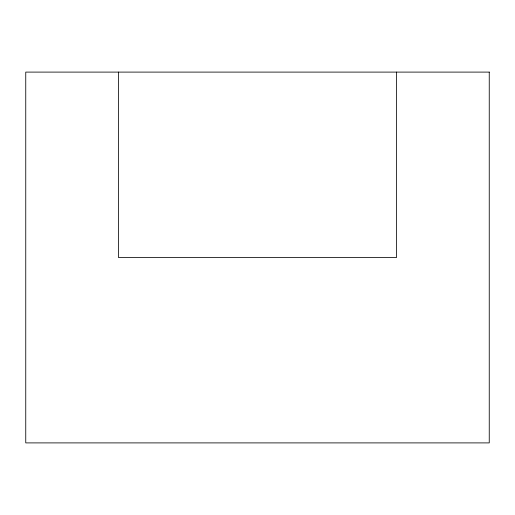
<?xml version="1.0" encoding="UTF-8"?>
<svg xmlns="http://www.w3.org/2000/svg" width="515" height="515" viewBox="0 0 515 515"><rect width="100%" height="100%" fill="white"/><g stroke="black" fill="none" stroke-linecap="round" stroke-linejoin="round"><path stroke-width="0.77" d="M396.55 72.1L396.55 257.5L118.45 257.5L118.45 72.1M489.25 72.1L25.75 72.1L25.75 442.9L489.25 442.9L489.25 72.1"/></g></svg>
